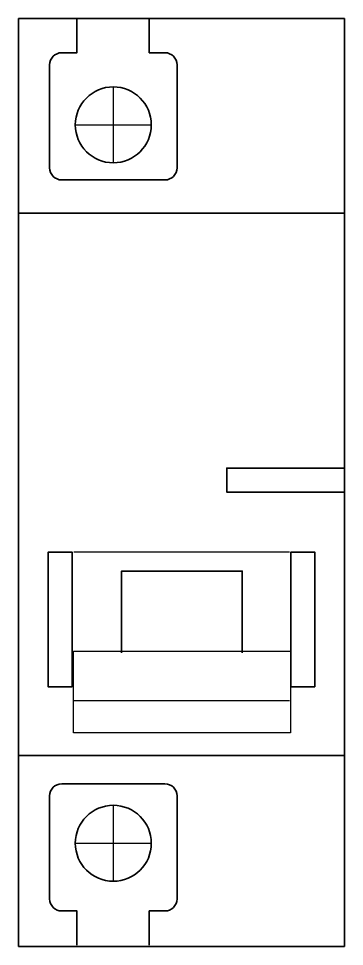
# Model space of a CAD drawing. Header units: inches. Extents: x 0 to 27, y 0.5 to 77.5.
import ezdxf

# ---------------------------------------------------------------- set-up
doc = ezdxf.new("R2010")
doc.units = ezdxf.units.IN
doc.header["$MEASUREMENT"] = 0
doc.layers.add('Layer 1', color=7, linetype='Continuous')

# ---------------------------------------------------------------- blocks, each defined once
blk = doc.blocks.new('block 7')
at = {"layer": 'Layer 1', "lineweight": 0}
blk.add_lwpolyline([(98.002, 75.671), (98.002, -1.329), (125.002, -1.329), (125.002, 75.671), (98.002, 75.671)], dxfattribs=at)
blk = doc.blocks.new('block 8')
at = {"layer": 'Layer 1', "color": 7, "lineweight": 35}
blk.add_lwpolyline([(98.002, 75.671), (98.002, -1.329), (125.002, -1.329), (125.002, 75.671), (98.002, 75.671)], dxfattribs=at)
blk = doc.blocks.new('block 6')
at = {"layer": 'Layer 1'}
for name in ['block 7', 'block 8']:
    blk.add_blockref(name, (0, 0), dxfattribs=at)
blk = doc.blocks.new('block 10')
at = {"layer": 'Layer 1', "color": 7, "lineweight": 30}
for points in [[(105.851, 70.001), (105.851, 63.701)], [(102.701, 66.851), (109.001, 66.851)]]:
    blk.add_lwpolyline(points, dxfattribs=at)
blk = doc.blocks.new('block 9')
at = {"layer": 'Layer 1', "color": 7, "lineweight": 35}
blk.add_open_spline([(102.701, 66.851), (102.701, 65.111), (104.111, 63.701), (105.851, 63.701), (107.591, 63.701), (109.001, 65.111), (109.001, 66.851), (109.001, 68.591), (107.591, 70.001), (105.851, 70.001), (104.111, 70.001), (102.701, 68.591), (102.701, 66.851)], degree=3, knots=[0, 0, 0, 0, 1, 1, 1, 2, 2, 2, 3, 3, 3, 4, 4, 4, 4], dxfattribs=at)
at = {"layer": 'Layer 1'}
blk.add_blockref('block 10', (0, 0), dxfattribs=at)
blk = doc.blocks.new('block 12')
at = {"layer": 'Layer 1', "color": 7, "lineweight": 30}
for points in [[(105.851, 10.382), (105.851, 4.082)], [(102.701, 7.232), (109.001, 7.232)]]:
    blk.add_lwpolyline(points, dxfattribs=at)
blk = doc.blocks.new('block 11')
at = {"layer": 'Layer 1', "color": 7, "lineweight": 35}
blk.add_open_spline([(102.701, 7.232), (102.701, 5.492), (104.111, 4.082), (105.851, 4.082), (107.591, 4.082), (109.001, 5.492), (109.001, 7.232), (109.001, 8.972), (107.591, 10.382), (105.851, 10.382), (104.111, 10.382), (102.701, 8.972), (102.701, 7.232)], degree=3, knots=[0, 0, 0, 0, 1, 1, 1, 2, 2, 2, 3, 3, 3, 4, 4, 4, 4], dxfattribs=at)
at = {"layer": 'Layer 1'}
blk.add_blockref('block 12', (0, 0), dxfattribs=at)
blk = doc.blocks.new('block 5')
at = {"layer": 'Layer 1', "color": 7, "lineweight": 35}
blk.add_lwpolyline([(125.002, 14.512), (98.002, 14.512), (98.002, 59.512), (125.002, 59.512), (125.002, 14.512)], dxfattribs=at)
at = {"layer": 'Layer 1'}
for name in ['block 6', 'block 9', 'block 11']:
    blk.add_blockref(name, (0, 0), dxfattribs=at)
blk = doc.blocks.new('block 4')
at = {"layer": 'Layer 1', "color": 7, "lineweight": 35}
for points in [[(102.83, 75.671), (102.83, 75.671), (102.83, 72.835), (102.83, 72.835), (102.83, 72.835), (101.573, 72.835), (101.573, 72.835), (101.023, 72.835), (100.573, 72.385), (100.573, 71.835), (100.573, 71.835), (100.573, 63.279), (100.573, 63.279), (100.573, 62.729), (101.023, 62.279), (101.573, 62.279), (101.573, 62.279), (110.129, 62.279), (110.129, 62.279), (110.679, 62.279), (111.129, 62.729), (111.129, 63.279), (111.129, 63.279), (111.129, 71.835), (111.129, 71.835), (111.129, 72.385), (110.679, 72.835), (110.129, 72.835), (110.129, 72.835), (108.83, 72.835), (108.83, 72.835), (108.83, 72.835), (108.83, 75.671), (108.83, 75.671)], [(102.83, -1.221), (102.83, -1.221), (102.83, 1.615), (102.83, 1.615), (102.83, 1.615), (101.573, 1.615), (101.573, 1.615), (101.023, 1.615), (100.573, 2.065), (100.573, 2.615), (100.573, 2.615), (100.573, 11.171), (100.573, 11.171), (100.573, 11.721), (101.023, 12.171), (101.573, 12.171), (101.573, 12.171), (110.129, 12.171), (110.129, 12.171), (110.679, 12.171), (111.129, 11.721), (111.129, 11.171), (111.129, 11.171), (111.129, 2.615), (111.129, 2.615), (111.129, 2.065), (110.679, 1.615), (110.129, 1.615), (110.129, 1.615), (108.83, 1.615), (108.83, 1.615), (108.83, 1.615), (108.83, -1.221), (108.83, -1.221)]]:
    blk.add_open_spline(points, degree=3, knots=[0, 0, 0, 0, 1, 1, 1, 2, 2, 2, 3, 3, 3, 4, 4, 4, 5, 5, 5, 6, 6, 6, 7, 7, 7, 8, 8, 8, 9, 9, 9, 10, 10, 10, 11, 11, 11, 11], dxfattribs=at)
at = {"layer": 'Layer 1'}
blk.add_blockref('block 5', (0, 0), dxfattribs=at)
blk = doc.blocks.new('block 3')
at = {"layer": 'Layer 1', "color": 7, "lineweight": 35}
blk.add_lwpolyline([(125.002, 38.372), (125.002, 36.372), (115.244, 36.372), (115.244, 38.372), (125.002, 38.372)], dxfattribs=at)
at = {"layer": 'Layer 1'}
blk.add_blockref('block 4', (0, 0), dxfattribs=at)
blk = doc.blocks.new('block 13')
at = {"layer": 'Layer 1', "color": 7, "lineweight": 35}
for points in [[(102.447, 20.217), (100.448, 20.217), (100.448, 31.386), (102.447, 31.386), (102.447, 20.217)], [(122.556, 20.217), (120.556, 20.217), (120.556, 31.386), (122.556, 31.386), (122.556, 20.217)], [(106.539, 23.045), (106.539, 29.814), (116.539, 29.814), (116.539, 23.045)]]:
    blk.add_lwpolyline(points, dxfattribs=at)
at = {"layer": 'Layer 1', "color": 7, "lineweight": 30}
for points in [[(120.539, 16.395), (102.539, 16.395), (102.539, 23.168), (120.539, 23.168), (120.539, 16.395)], [(102.592, 19.075), (120.464, 19.075)]]:
    blk.add_lwpolyline(points, dxfattribs=at)
blk = doc.blocks.new('block 2')
at = {"layer": 'Layer 1', "color": 7, "lineweight": 30}
blk.add_lwpolyline([(102.566, 31.422), (120.438, 31.422)], dxfattribs=at)
at = {"layer": 'Layer 1'}
for name in ['block 3', 'block 13']:
    blk.add_blockref(name, (0, 0), dxfattribs=at)

msp = doc.modelspace()

# ---------------------------------------------------------------- block references
at = {"layer": 'Layer 1'}
msp.add_blockref('block 2', (-97.993, 1.877), dxfattribs=at)

doc.saveas('drawing.dxf')
